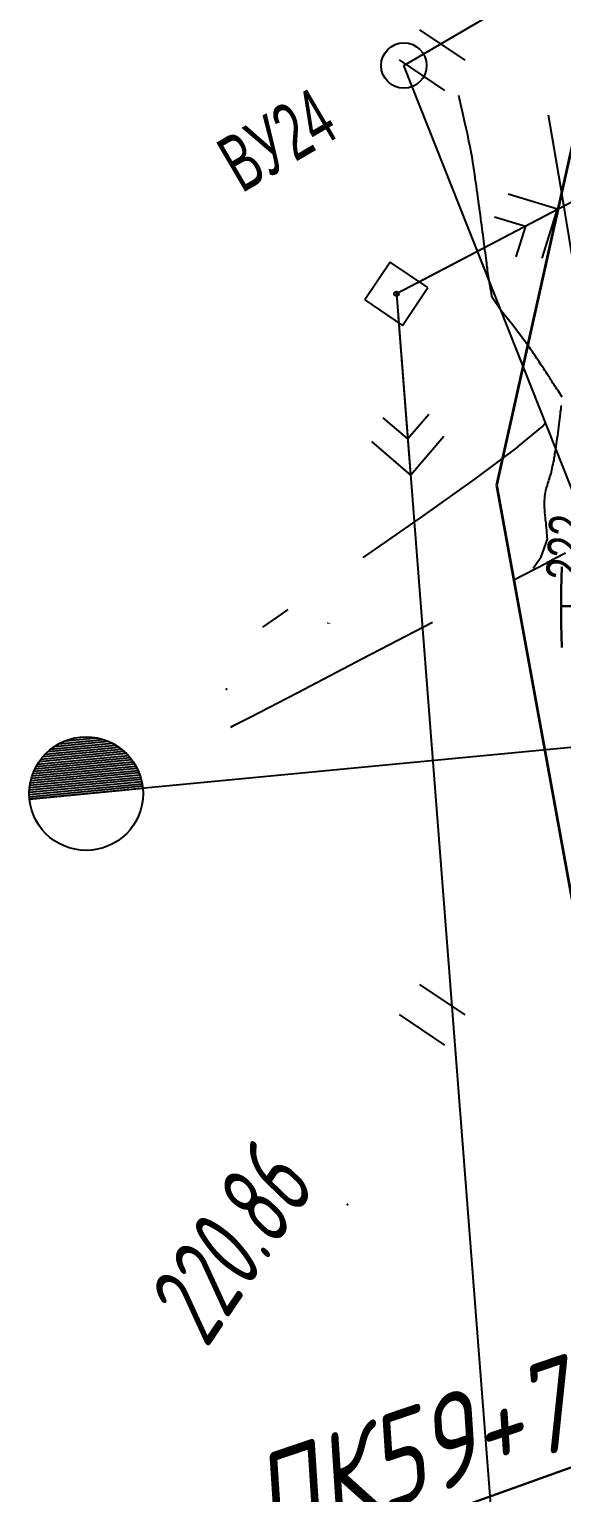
# Model space of a CAD drawing. Header units: millimetres. Extents: x -1799 to 6962, y -1020 to 4121.
# Drawn here: x 3336.1 to 3359.5, y 2568.9 to 2633.3 of the extents above; entities that cross this region are included whole.
import ezdxf

# ---------------------------------------------------------------- set-up
doc = ezdxf.new("R2010")
doc.units = ezdxf.units.MM
doc.linetypes.add('CONTI', pattern=[0])
for name, color, linetype, lineweight in [('10', 1, 'Continuous', 35), ('КОПИЯ_ОСЬ_13_ОТКОСЫ', 7, 'Continuous', 30), ('Привязка', 250, 'Continuous', 35)]:
    doc.layers.add(name, color=color, linetype=linetype, lineweight=lineweight)
for name, color, linetype in [('GOR_BDEFAULT', 212, 'CONTI'), ('PI_OTDEFAULT', 172, 'CONTI'), ('PI_TTDEFAULT', 5, 'CONTI'), ('SIT_LDEFAULT', 7, 'CONTI'), ('USLZNDEFAULT', 7, 'CONTI'), ('ZAPSKDEFAULT', 7, 'CONTI'), ('КОПИЯ_ОСЬ_ТАНГЕНСЫ', 1, 'Continuous'), ('ОСЬ_ВЕРХ_ПОКРЫТИЯ_КИЛОМЕТЫ', 1, 'Continuous'), ('ОСЬ_ВЕРХ_ПОКРЫТИЯ_ТАНГЕНСЫ', 1, 'Continuous')]:
    doc.layers.add(name, color=color, linetype=linetype)
doc.styles.add('eskd', font='spds.shx', dxfattribs={"width": 1.2, "oblique": 15})
doc.styles.add('SHRFT', font='TXT', dxfattribs={"width": 3.5})
doc.styles.get("Standard").update_dxf_attribs({"font": 'arial.ttf'})
doc.styles.add('ГОСТ', font='', dxfattribs={"oblique": 15, "height": 4})
doc.styles.get('ГОСТ').set_extended_font_data('GOST type A')

# ---------------------------------------------------------------- blocks, each defined once
blk = doc.blocks.new('BL_2011')
at = {"color": 0}
for p, q in [((0, 0), (0, 2.4)), ((1.6, 0), (1.6, 2.4))]:
    blk.add_line(p, q, dxfattribs=at)
blk = doc.blocks.new('BL_27')
at = {"color": 0}
for p, q in [((1, 1), (-1, 1)), ((-1, 1), (-1, -1)), ((1, -1), (1, 1)), ((-1, -1), (1, -1))]:
    blk.add_line(p, q, dxfattribs=at)
blk.add_circle((0, 0), 0.1, dxfattribs=at)
blk = doc.blocks.new('*U52')
at = {"layer": 'КОПИЯ_ОСЬ_13_ОТКОСЫ'}
for points in [[(101.425, 379.405), (101.413, 379.913), (101.405, 380.42), (101.401, 380.927), (101.402, 381.435), (101.406, 381.942), (101.414, 382.45), (101.427, 382.957)], [(101.401, 381.221), (103.077, 381.219)]]:
    blk.add_lwpolyline(points, dxfattribs=at)

msp = doc.modelspace()

# ---------------------------------------------------------------- linework, layer by layer
at = {"linetype": 'Continuous'}
msp.add_solid([(3349.178, 2607.237), (3349.352, 2607.184), (3349.17, 2607.178)], dxfattribs=at)
at = {"layer": '10'}
for p, q in [((3361.056, 2633.243), (3356.616, 2613.263)), ((3356.616, 2613.263), (3360.796, 2590.303))]:
    msp.add_line(p, q, dxfattribs=at)
msp.add_lwpolyline([(3751.806, 3114.223), (3724.936, 3097.063), (3708.646, 3083.113), (3696.476, 3067.103), (3689.536, 3053.053), (3682.646, 3028.403), (3677.526, 3002.273), (3673.516, 2965.033), (3670.386, 2948.323), (3653.766, 2907.463), (3639.006, 2882.743), (3625.716, 2865.653), (3592.506, 2834.923), (3493.496, 2731.233), (3483.276, 2723.163), (3391.296, 2664.393), (3376.696, 2652.193), (3361.056, 2633.243), (3356.616, 2613.263), (3360.796, 2590.303)], dxfattribs=at)
at = {"layer": 'GOR_BDEFAULT', "color": 212, "elevation": 222, "flags": 128}
for points in [[(3359.512, 2617.139), (3359.342, 2617.399), (3359.312, 2617.449), (3359.272, 2617.499), (3359.232, 2617.559), (3359.192, 2617.629), (3359.152, 2617.689), (3359.102, 2617.759), (3359.062, 2617.839), (3359.012, 2617.909), (3358.962, 2617.989), (3358.912, 2618.069), (3358.852, 2618.149), (3358.802, 2618.229), (3358.752, 2618.309), (3358.702, 2618.389), (3358.642, 2618.469), (3358.592, 2618.549), (3358.542, 2618.629), (3358.492, 2618.699), (3358.442, 2618.779), (3358.392, 2618.849), (3358.352, 2618.919), (3358.302, 2618.989), (3358.252, 2619.059), (3358.212, 2619.129), (3358.162, 2619.189), (3358.112, 2619.259), (3358.072, 2619.319), (3358.032, 2619.389), (3357.982, 2619.449), (3357.942, 2619.509), (3357.342, 2620.309), (3356.832, 2620.939), (3356.432, 2621.519), (3356.252, 2622.519), (3356.242, 2622.619), (3356.232, 2622.709), (3356.222, 2622.809), (3356.202, 2622.919), (3356.192, 2623.029), (3356.182, 2623.139), (3356.162, 2623.249), (3356.152, 2623.369), (3356.132, 2623.489), (3356.112, 2623.609), (3356.102, 2623.739), (3356.082, 2623.869), (3356.062, 2623.999), (3356.052, 2624.139), (3356.032, 2624.279), (3356.012, 2624.419), (3355.992, 2624.559), (3355.972, 2624.709), (3355.952, 2624.849), (3355.932, 2624.999), (3355.912, 2625.159), (3355.892, 2625.309), (3355.872, 2625.469), (3355.852, 2625.619), (3355.832, 2625.779), (3355.802, 2625.949), (3355.782, 2626.109), (3355.762, 2626.269), (3355.742, 2626.439), (3355.712, 2626.599), (3355.692, 2626.769), (3355.672, 2626.939), (3355.642, 2627.119), (3355.612, 2627.309), (3355.582, 2627.499), (3355.552, 2627.699), (3355.512, 2627.919), (3355.462, 2628.159), (3355.412, 2628.409), (3355.362, 2628.679), (3355.292, 2628.969), (3355.222, 2629.289), (3355.142, 2629.639), (3355.052, 2630.009), (3354.962, 2630.409)], [(3359.262, 2615.089), (3359.282, 2615.199), (3359.292, 2615.319), (3359.312, 2615.449), (3359.332, 2615.569), (3359.342, 2615.699), (3359.362, 2615.819), (3359.372, 2615.949), (3359.392, 2616.069), (3359.402, 2616.179), (3359.422, 2616.299), (3359.432, 2616.409), (3359.442, 2616.509), (3359.462, 2616.599), (3359.472, 2616.689), (3359.482, 2616.769)], [(3359.262, 2615.089), (3359.282, 2615.199), (3359.292, 2615.319), (3359.312, 2615.449), (3359.332, 2615.569), (3359.342, 2615.699), (3359.362, 2615.819), (3359.372, 2615.949), (3359.392, 2616.069), (3359.402, 2616.179), (3359.422, 2616.299), (3359.432, 2616.409), (3359.442, 2616.509), (3359.462, 2616.599), (3359.472, 2616.689), (3359.482, 2616.769)], [(3358.242, 2609.619), (3358.592, 2610.119), (3358.862, 2610.899), (3358.852, 2610.989), (3358.852, 2611.089), (3358.842, 2611.179), (3358.832, 2611.289), (3358.822, 2611.389), (3358.812, 2611.499), (3358.802, 2611.609), (3358.782, 2611.729), (3358.772, 2611.839), (3358.762, 2611.949), (3358.752, 2612.069), (3358.742, 2612.179), (3358.732, 2612.289), (3358.732, 2612.389), (3358.732, 2612.489), (3358.732, 2612.589), (3358.742, 2612.689), (3358.752, 2612.779), (3358.762, 2612.859), (3358.782, 2612.949), (3358.792, 2613.029), (3358.812, 2613.109), (3358.832, 2613.189), (3358.862, 2613.259), (3358.882, 2613.339), (3358.902, 2613.409), (3358.922, 2613.489), (3358.952, 2613.559), (3358.972, 2613.639), (3358.992, 2613.709), (3359.022, 2613.789), (3359.042, 2613.859), (3359.062, 2613.939), (3359.072, 2614.019), (3359.092, 2614.109), (3359.112, 2614.189), (3359.132, 2614.279), (3359.152, 2614.369), (3359.162, 2614.459), (3359.182, 2614.559), (3359.192, 2614.659), (3359.212, 2614.759), (3359.232, 2614.859), (3359.242, 2614.969), (3359.262, 2615.089)]]:
    msp.add_lwpolyline(points, dxfattribs=at)
at = {"layer": 'PI_TTDEFAULT', "color": 5}
for p in [(3352.222, 2621.689, 221.624), (3344.752, 2604.299, 221.035), (3350.072, 2581.629, 220.863)]:
    msp.add_point(p, dxfattribs=at)
at = {"layer": 'SIT_LDEFAULT', "color": 7}
for p, q in [((3404.402, 2649.059), (3352.222, 2621.689)), ((3358.892, 2629.569), (3359.432, 2626.389)), ((3359.432, 2626.389), (3359.992, 2623.009)), ((3359.302, 2625.409), (3357.142, 2626.079)), ((3353.112, 2622.149), (3359.302, 2625.409)), ((3356.542, 2625.079), (3357.892, 2624.659)), ((3358.632, 2623.249), (3359.302, 2625.409)), ((3357.892, 2624.659), (3357.472, 2623.309)), ((3352.222, 2621.689), (3356.942, 2560.909)), ((3352.302, 2620.689), (3352.842, 2613.709)), ((3352.722, 2615.309), (3351.642, 2616.229)), ((3353.642, 2616.379), (3352.722, 2615.309)), ((3358.782, 2616.019), (3358.642, 2615.839)), ((3352.842, 2613.709), (3354.312, 2615.429)), ((3358.632, 2615.849), (3357.562, 2614.969)), ((3351.122, 2615.189), (3352.842, 2613.709)), ((3357.562, 2614.959), (3355.652, 2613.539)), ((3355.652, 2613.539), (3353.272, 2611.839)), ((3353.272, 2611.839), (3350.782, 2610.099)), ((3358.842, 2609.869), (3359.652, 2610.289)), ((3350.782, 2610.099), (3350.752, 2610.079)), ((3357.362, 2609.089), (3358.842, 2609.859)), ((3347.452, 2607.799), (3346.952, 2607.449)), ((3346.952, 2607.449), (3346.342, 2607.029)), ((3350.732, 2605.639), (3353.812, 2607.239)), ((3347.862, 2604.139), (3350.732, 2605.639)), ((3345.762, 2603.049), (3347.862, 2604.139)), ((3345.122, 2602.719), (3345.762, 2603.049)), ((3344.942, 2602.619), (3345.122, 2602.719))]:
    msp.add_line(p, q, dxfattribs=at)
at = {"layer": 'КОПИЯ_ОСЬ_ТАНГЕНСЫ'}
for p, q in [((3352.552, 2631.729), (3493.657, 2714.505)), ((3430.922, 2433.799), (3352.552, 2631.729))]:
    msp.add_line(p, q, dxfattribs=at)
msp.add_circle((3352.552, 2631.729), 1, dxfattribs=at)
at = {"layer": 'ОСЬ_ВЕРХ_ПОКРЫТИЯ_КИЛОМЕТЫ'}
for p, q in [((3367.451, 2602.457), (3336.093, 2599.461)), ((3336.784, 2601.436), (3340.019, 2601.745)), ((3336.899, 2601.547), (3339.885, 2601.833)), ((3337.032, 2601.661), (3339.733, 2601.919)), ((3337.191, 2601.776), (3339.555, 2602.002)), ((3337.388, 2601.896), (3339.339, 2602.082)), ((3337.657, 2602.022), (3339.051, 2602.155)), ((3338.344, 2602.188), (3338.344, 2602.188)), ((3336.285, 2600.685), (3340.651, 2601.102)), ((3336.333, 2600.79), (3340.584, 2601.196)), ((3336.387, 2600.896), (3340.511, 2601.29)), ((3336.448, 2601.002), (3340.43, 2601.382)), ((3336.518, 2601.109), (3340.342, 2601.475)), ((3336.596, 2601.217), (3340.245, 2601.566)), ((3336.684, 2601.326), (3340.138, 2601.656)), ((3336.109, 2600.066), (3340.941, 2600.527)), ((3336.126, 2600.168), (3340.904, 2600.624)), ((3336.148, 2600.27), (3340.864, 2600.721)), ((3336.175, 2600.373), (3340.818, 2600.817)), ((3336.206, 2600.477), (3340.768, 2600.912)), ((3336.242, 2600.581), (3340.712, 2601.008)), ((3336.082, 2599.661), (3341.044, 2600.135)), ((3336.083, 2599.762), (3341.024, 2600.234)), ((3336.086, 2599.561), (3341.059, 2600.036)), ((3336.087, 2599.863), (3341, 2600.332)), ((3336.093, 2599.461), (3341.071, 2599.937)), ((3336.096, 2599.964), (3340.973, 2600.43))]:
    msp.add_line(p, q, dxfattribs=at)
msp.add_circle((3338.582, 2599.699), 2.5, dxfattribs=at)
at = {"layer": 'ОСЬ_ВЕРХ_ПОКРЫТИЯ_ТАНГЕНСЫ'}
for p, q in [((3352.552, 2631.729), (3493.657, 2714.505)), ((3430.922, 2433.799), (3352.552, 2631.729))]:
    msp.add_line(p, q, dxfattribs=at)
msp.add_circle((3352.552, 2631.729), 1, dxfattribs=at)
at = {"layer": 'Привязка', "lineweight": 30, "ltscale": 7}
msp.add_lwpolyline([(3372.032, 2574.41), (3341.419, 2563.423)], dxfattribs=at)

# ---------------------------------------------------------------- block references
at = {"layer": 'USLZNDEFAULT', "color": 7, "rotation": 56}
msp.add_blockref('BL_27', (3352.222, 2621.689), dxfattribs=at)
at = {"layer": 'ZAPSKDEFAULT', "color": 7, "rotation": 56}
for p in [(3354.352, 2630.639), (3354.352, 2588.639)]:
    msp.add_blockref('BL_2011', p, dxfattribs=at)
at = {"layer": 'КОПИЯ_ОСЬ_13_ОТКОСЫ'}
msp.add_blockref('*U52', (3258.067, 2226.724), dxfattribs=at)

# ---------------------------------------------------------------- texts
at = {"layer": 'GOR_BDEFAULT', "color": 212, "style": 'SHRFT', "width": 0.75}
msp.add_text('222', height=1.7223, rotation=86.76901, dxfattribs=at).set_placement((3360.514, 2609.052, 222))
at = {"layer": 'PI_OTDEFAULT', "color": 172, "style": 'eskd', "oblique": 10, "width": 0.8}
msp.add_text('220.86', height=3.5, rotation=56, dxfattribs=at).set_placement((3343.877, 2575.233))
at = {"layer": 'КОПИЯ_ОСЬ_ТАНГЕНСЫ', "width": 0.6}
msp.add_text('ВУ24', height=2.5, rotation=30.39698, dxfattribs=at).set_placement((3345.421, 2626.097))
at = {"layer": 'ОСЬ_ВЕРХ_ПОКРЫТИЯ_ТАНГЕНСЫ', "width": 0.6}
msp.add_text('ВУ24', height=2.5, rotation=30.39698, dxfattribs=at).set_placement((3345.421, 2626.097))
at = {"layer": 'Привязка', "lineweight": 30, "ltscale": 7, "style": 'ГОСТ', "oblique": 15}
msp.add_text('ПК59+71,9', height=4, rotation=18.74218, dxfattribs=at).set_placement((3346.55, 2566.401, 126.574))

doc.saveas('drawing.dxf')
